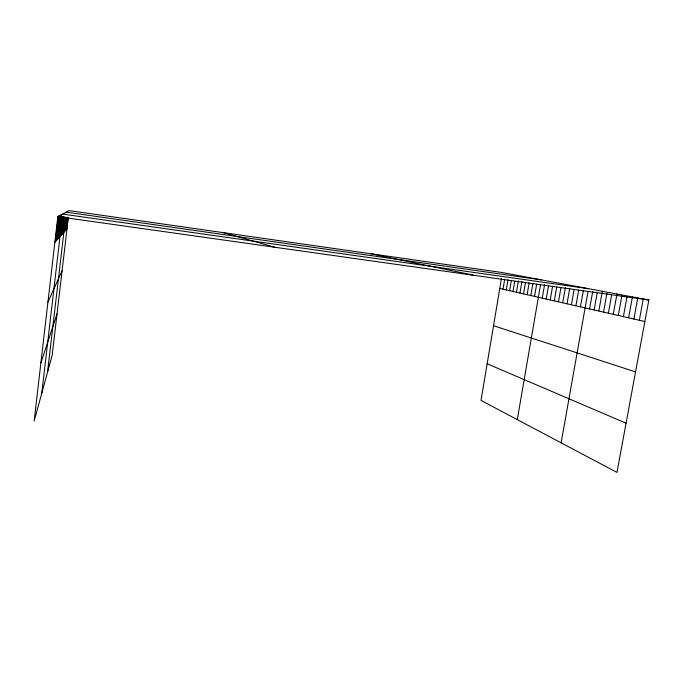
<?xml version="1.0" encoding="UTF-8"?>
<svg xmlns="http://www.w3.org/2000/svg" width="683" height="683" viewBox="0 0 683 683"><rect width="100%" height="100%" fill="white"/><g stroke="black" fill="none" stroke-linecap="round" stroke-linejoin="round"><path stroke-width="1.02" d="M501.442 278.527L481.011 400.409L616.954 472.397L648.85 299.999L502.44 272.568L69.128 210.603L57.833 216.648L34.15 421.07L52.19 355.237L68.257 218.022M55.349 241.705L58.286 216.4M55.827 241.176L58.721 216.169M56.288 240.655L59.156 215.939M56.74 240.151L59.575 215.717M57.176 239.656L59.984 215.495M57.611 239.17L60.386 215.282M58.029 238.7L60.539 217.126M58.448 238.23L61.163 214.863M58.849 237.778L61.538 214.667M59.242 237.334L61.658 216.545M59.626 236.907L61.905 217.365M41.757 393.323L62.255 217.143M60.403 236.036L62.605 217.057M60.778 235.609L62.973 216.835M61.154 235.183L63.323 216.613M61.521 234.773L63.664 216.4M61.888 234.371L63.886 217.194M62.238 233.979L64.193 217.177M62.58 233.586L64.518 216.963M62.921 233.21L64.723 217.783M63.254 232.835L65.03 217.57M63.579 232.476L65.337 217.356M47.537 372.244L65.611 217.407M64.202 231.768L65.91 217.203M64.509 231.426L66.072 218.031M64.808 231.085L66.362 217.826M65.107 230.752L66.644 217.621M65.397 230.427L66.874 217.749M65.679 230.111L67.147 217.553M65.952 229.804L67.412 217.356M66.225 229.497L67.668 217.16M66.499 229.198L67.805 217.997M66.755 228.899L68.061 217.8M503.012 289.191L504.694 279.185M506.291 289.942L507.99 279.851M509.62 290.702L511.336 280.525M513.01 291.47L514.743 281.217M516.45 292.256L518.38 280.884M519.959 293.05L521.906 281.592M523.519 293.861L525.483 282.31M527.139 294.689L529.18 282.719M530.819 295.526L532.885 283.462M534.567 296.379L536.659 284.213M517.296 419.618L540.492 284.973M542.251 298.138L544.564 284.717M546.195 299.034L548.543 285.503M550.216 299.948L552.581 286.297M554.306 300.879L556.739 286.869M558.463 301.826L560.931 287.697M562.707 302.791L565.379 287.517M567.018 303.781L569.733 288.363M571.415 304.78L574.164 289.216M575.897 305.805L578.672 290.096M580.465 306.846L583.308 290.821M561.119 442.832L587.995 291.726M589.6 308.921L592.69 291.581M594.159 309.962L597.292 292.461M598.803 311.021L602.346 291.282M603.533 312.097L606.931 293.229M608.357 313.198L611.626 295.099M613.274 314.317L616.954 294.023M618.286 315.461L621.829 295.995M623.391 316.63L626.977 296.968M628.599 317.817L632.432 296.917M633.918 319.021L637.794 297.925M639.339 320.259L643.266 298.949M40.895 362.878L57.039 313.856M47.938 302.082L62.076 270.801M54.871 242.243L67.019 228.609M57.833 216.648L648.85 299.999M66.225 212.157L541.371 279.859M62.614 214.086L588.533 288.696M370.536 253.709L474.668 275.428M499.777 288.457L644.872 321.522M223.665 232.707L274.916 247.263M493.536 325.723L635.549 371.894M487.15 363.783L626.055 423.187"/></g></svg>
